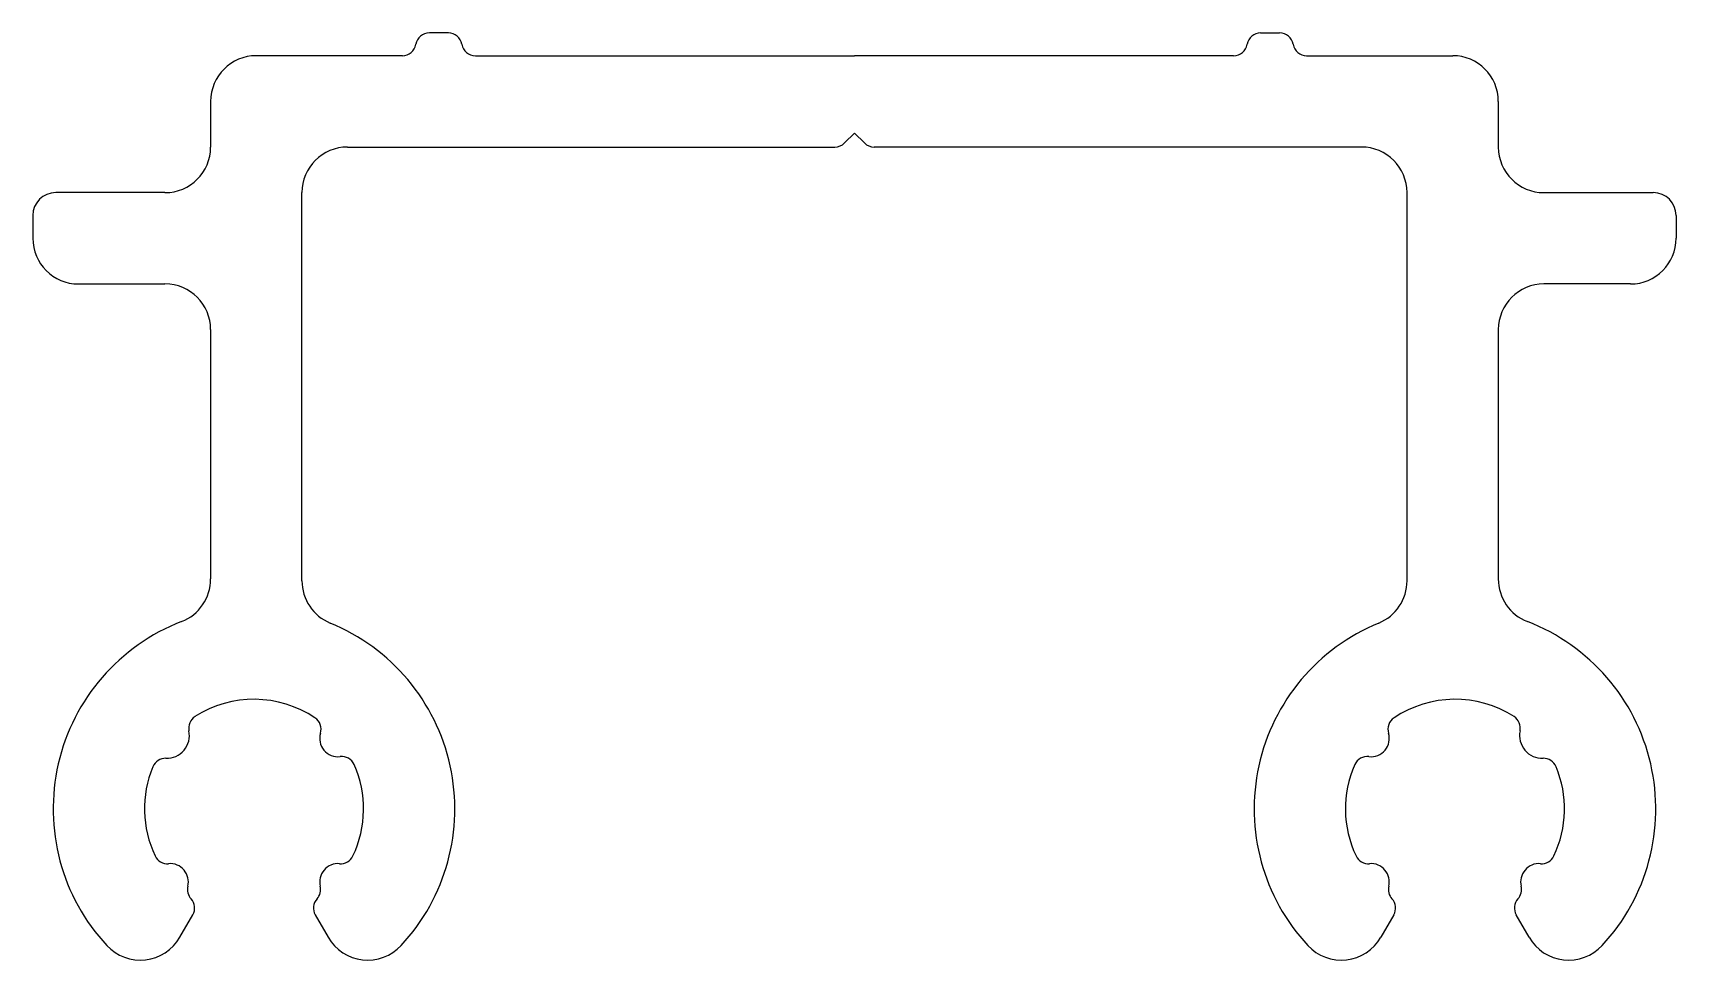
# Model space of a CAD drawing. Extents: x 743.3 to 779.3, y 409.8 to 430.1.
import ezdxf

# ---------------------------------------------------------------- set-up
doc = ezdxf.new("R2010")
doc.units = 0
doc.layers.get('0').update_dxf_attribs({"linetype": 'CONTINUOUS'})

msp = doc.modelspace()

# ---------------------------------------------------------------- linework, layer by layer
for p, q in [((752.422, 430.078), (752.005, 430.078)), ((770.215, 430.078), (770.632, 430.078)), ((751.413, 429.578), (748.213, 429.578)), ((753.013, 429.578), (761.318, 429.578)), ((769.623, 429.578), (761.318, 429.578)), ((771.223, 429.578), (774.423, 429.578)), ((747.213, 428.578), (747.213, 427.578)), ((775.423, 428.578), (775.423, 427.578)), ((761.102, 427.666), (761.318, 427.883)), ((761.535, 427.666), (761.318, 427.883)), ((750.213, 427.578), (760.89, 427.578)), ((772.423, 427.578), (761.747, 427.578)), ((746.213, 426.578), (743.818, 426.578)), ((749.213, 418.074), (749.213, 426.578)), ((773.423, 418.074), (773.423, 426.578)), ((776.423, 426.578), (778.818, 426.578)), ((743.318, 426.078), (743.318, 425.578)), ((779.318, 426.078), (779.318, 425.578)), ((744.318, 424.578), (746.213, 424.578)), ((778.318, 424.578), (776.423, 424.578)), ((747.213, 423.578), (747.213, 418.114)), ((775.423, 423.578), (775.423, 418.114)), ((746.538, 410.264), (746.822, 410.755)), ((749.505, 410.755), (749.788, 410.264)), ((773.132, 410.755), (772.848, 410.264)), ((776.098, 410.264), (775.815, 410.755))]:
    msp.add_line(p, q)
for centre, radius, start, end in [((752.005, 429.778), 0.3, 90, 170.4059), ((752.422, 429.778), 0.3, 9.5941, 90), ((770.215, 429.778), 0.3, 90, 170.4059), ((770.632, 429.778), 0.3, 9.5941, 90), ((748.213, 428.578), 1, 90, 180), ((751.413, 429.878), 0.3, 270, 350.4059), ((753.013, 429.878), 0.3, 189.5941, 270), ((769.623, 429.878), 0.3, 270, 350.4059), ((771.223, 429.878), 0.3, 189.5941, 270), ((774.423, 428.578), 1, 0, 90), ((746.213, 427.578), 1, 270, 0), ((750.213, 426.578), 1, 90, 180), ((760.89, 427.878), 0.3, 270, 315), ((761.747, 427.878), 0.3, 225, 270), ((772.423, 426.578), 1, 0, 90), ((776.423, 427.578), 1, 180, 270), ((743.818, 426.078), 0.5, 90, 180), ((778.818, 426.078), 0.5, 0, 90), ((744.318, 425.578), 1, 180, 270), ((778.318, 425.578), 1, 270, 0), ((746.213, 423.578), 1, 360, 90), ((776.423, 423.578), 1, 90, 180), ((746.213, 418.114), 1, 291.1684, 360), ((750.213, 418.074), 1, 180, 247.6893), ((772.423, 418.074), 1, 292.3107, 0), ((776.423, 418.114), 1, 180, 248.8316), ((748.163, 413.078), 4.4, 111.1684, 222.8954), ((748.163, 413.078), 4.4, 317.1046, 67.6893), ((774.473, 413.078), 4.4, 112.3107, 222.8954), ((774.473, 413.078), 4.4, 317.1046, 68.8316), ((748.163, 413.078), 2.4, 56.1951, 122.6087), ((774.473, 413.078), 2.4, 57.3913, 123.8049), ((747.032, 414.847), 0.3, 122.6087, 191.6839), ((775.605, 414.847), 0.3, 348.3161, 57.3913), ((746.248, 414.685), 0.5, 268.3161, 11.6839), ((749.332, 414.823), 0.3, 343.2038, 56.1951), ((750.002, 414.621), 0.4, 163.2038, 276.7962), ((772.635, 414.621), 0.4, 263.2038, 16.7962), ((773.305, 414.823), 0.3, 123.8049, 196.7962), ((776.388, 414.685), 0.5, 168.3161, 271.6839), ((748.163, 413.078), 2.4, 157.3913, 205.449), ((746.225, 413.886), 0.3, 88.3161, 157.3913), ((750.085, 413.926), 0.3, 23.8049, 96.7962), ((748.163, 413.078), 2.4, 334.551, 23.8049), ((774.473, 413.078), 2.4, 156.1951, 205.449), ((772.552, 413.926), 0.3, 83.2038, 156.1951), ((776.412, 413.886), 0.3, 22.6087, 91.6839), ((774.473, 413.078), 2.4, 334.551, 22.6087), ((746.267, 412.176), 0.3, 205.449, 274.7304), ((746.325, 411.478), 0.4, 346.0761, 94.7304), ((750.002, 411.478), 0.4, 85.2696, 193.9239), ((750.059, 412.176), 0.3, 265.2696, 334.551), ((772.577, 412.176), 0.3, 205.449, 274.7304), ((772.635, 411.478), 0.4, 346.0761, 94.7304), ((776.312, 411.478), 0.4, 85.2696, 193.9239), ((776.369, 412.176), 0.3, 265.2696, 334.551), ((747.004, 411.31), 0.3, 166.0761, 222.4991), ((749.322, 411.31), 0.3, 317.5009, 13.9239), ((773.314, 411.31), 0.3, 166.0761, 222.4991), ((775.632, 411.31), 0.3, 317.5009, 13.9239), ((746.562, 410.905), 0.3, 330, 42.4991), ((749.765, 410.905), 0.3, 137.5009, 210), ((772.872, 410.905), 0.3, 330, 42.4991), ((776.075, 410.905), 0.3, 137.5009, 210), ((745.672, 410.764), 1, 222.8954, 330), ((750.654, 410.764), 1, 210, 317.1046), ((771.982, 410.764), 1, 222.8954, 330), ((776.964, 410.764), 1, 210, 317.1046)]:
    msp.add_arc(centre, radius, start, end)

doc.saveas('drawing.dxf')
